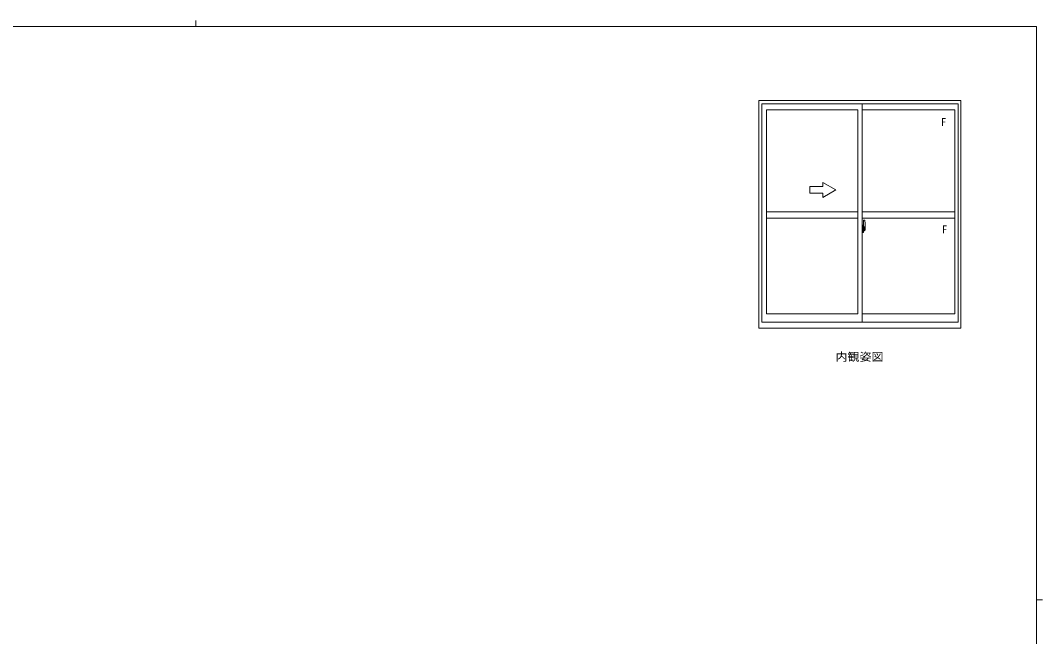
# Model space of a CAD drawing. Units: millimetres on the paper. Extents: x -420 to 373, y -297 to 267.
# Drawn here: x -113 to 355.1, y -14.9 to 267.2 of the extents above; entities that cross this region are included whole.
import ezdxf
from ezdxf.enums import TextEntityAlignment as Align

# ---------------------------------------------------------------- set-up
doc = ezdxf.new("R2010")
doc.units = ezdxf.units.MM
doc.linetypes.add('CHAIN2', pattern=[12, 9, -1, 1, -1])
doc.layers.add('0-1_YKK_ZWAK', color=7, linetype='Continuous', lineweight=9)
doc.layers.add('0-5_YKK_A1', color=4, linetype='Continuous', lineweight=9)
doc.layers.add('0-2_USER1', color=3, linetype='Continuous')
doc.styles.add('ＭＳ ゴシック', font='')
doc.styles.get('ＭＳ ゴシック').set_extended_font_data('MS Gothic')

msp = doc.modelspace()

# ---------------------------------------------------------------- linework, layer by layer
at = {"layer": '0-1_YKK_ZWAK'}
for p, q in [((-32.686, 267.2), (-32.686, 264.4)), ((352.3, 264.4), (-417.7, 264.4)), ((352.3, 264.4), (352.3, -260.6)), ((352.3, 1.9), (355.1, 1.9))]:
    msp.add_line(p, q, dxfattribs=at)
at = {"layer": '0-5_YKK_A1'}
for p, q in [((225.221, 126.343), (225.221, 230.593)), ((225.221, 230.593), (317.721, 230.593)), ((317.721, 230.593), (317.721, 126.343)), ((226.471, 129.093), (226.471, 229.093)), ((226.471, 229.093), (316.471, 229.093)), ((228.721, 132.793), (228.721, 226.243)), ((228.721, 226.243), (270.471, 226.243)), ((270.471, 132.793), (270.471, 226.243)), ((272.471, 129.093), (272.471, 229.093)), ((272.471, 226.243), (314.921, 226.243)), ((314.921, 226.243), (314.921, 132.793)), ((316.471, 229.093), (316.471, 129.093)), ((260.471, 189.593), (254.471, 193.057)), ((254.471, 191.093), (254.471, 193.057)), ((260.471, 189.593), (254.471, 186.129)), ((254.471, 186.129), (254.471, 188.093)), ((270.471, 179.593), (228.721, 179.593)), ((272.471, 179.593), (314.921, 179.593)), ((270.471, 176.593), (228.721, 176.593)), ((272.471, 176.593), (314.921, 176.593)), ((272.896, 173.503), (272.471, 173.518)), ((272.471, 173.518), (272.471, 170.018)), ((272.896, 173.503), (272.896, 172.518)), ((272.896, 173.473), (272.896, 172.518)), ((272.921, 173.473), (272.896, 173.473)), ((272.921, 173.498), (272.921, 172.543)), ((272.921, 173.498), (272.996, 173.498)), ((273.046, 173.448), (273.046, 172.543)), ((273.171, 175.742), (273.171, 172.483)), ((273.63, 175.752), (273.196, 175.767)), ((273.871, 173.498), (273.871, 171.281)), ((272.471, 171.906), (272.486, 171.906)), ((272.471, 171.581), (272.486, 171.581)), ((272.486, 172.127), (272.486, 171.059)), ((272.486, 172.127), (272.486, 172.122)), ((272.501, 172.142), (272.961, 172.126)), ((272.961, 171.06), (272.501, 171.044)), ((272.521, 171.168), (272.521, 171.111)), ((272.546, 171.193), (272.896, 171.193)), ((272.896, 171.086), (272.546, 171.086)), ((272.606, 172.258), (272.606, 172.188)), ((272.631, 172.283), (272.791, 172.283)), ((272.791, 172.163), (272.631, 172.163)), ((272.816, 172.258), (272.816, 172.188)), ((272.896, 172.518), (273.021, 172.514)), ((272.896, 172.518), (273.021, 172.518)), ((272.896, 171.018), (273.021, 171.022)), ((272.896, 170.063), (272.896, 171.018)), ((272.896, 171.018), (273.021, 171.018)), ((272.921, 170.063), (272.896, 170.063)), ((272.921, 172.543), (273.046, 172.543)), ((272.921, 171.168), (272.921, 171.111)), ((272.921, 170.038), (272.921, 170.993)), ((272.921, 170.993), (273.046, 170.993)), ((272.921, 170.038), (272.996, 170.038)), ((272.986, 172.102), (272.986, 171.085)), ((272.997, 172.102), (272.997, 171.434)), ((273.021, 172.518), (273.021, 172.543)), ((273.021, 171.018), (273.021, 170.993)), ((273.046, 172.176), (273.046, 172.489)), ((273.146, 172.341), (273.046, 172.343)), ((273.046, 171.047), (273.046, 171.36)), ((273.046, 171.193), (273.146, 171.195)), ((273.046, 170.088), (273.046, 170.993)), ((273.076, 171.741), (273.246, 171.741)), ((273.171, 172.523), (273.171, 171.964)), ((273.171, 172.483), (273.186, 172.483)), ((273.171, 171.964), (273.171, 172.316)), ((273.171, 172.025), (273.171, 172.26)), ((273.171, 172.067), (273.246, 172.067)), ((273.171, 171.22), (273.171, 171.741)), ((273.171, 171.741), (273.171, 170.942)), ((273.186, 172.483), (273.186, 172.186)), ((273.186, 172.186), (273.361, 172.186)), ((273.246, 172.358), (273.246, 172.408)), ((273.246, 172.186), (273.246, 171.964)), ((273.246, 171.74), (273.246, 171.741)), ((273.246, 171.74), (273.246, 170.942)), ((273.346, 171.74), (273.246, 171.74)), ((273.246, 171.666), (273.246, 171.74)), ((273.346, 171.666), (273.246, 171.666)), ((273.246, 171.62), (273.246, 171.666)), ((273.346, 171.62), (273.246, 171.62)), ((273.246, 171.427), (273.246, 171.62)), ((273.246, 171.597), (273.246, 171.327)), ((273.346, 171.427), (273.246, 171.427)), ((273.246, 171.372), (273.246, 171.427)), ((273.346, 171.372), (273.246, 171.372)), ((273.246, 171.368), (273.246, 171.372)), ((273.246, 171.368), (273.246, 171.237)), ((273.246, 171.327), (273.258, 171.327)), ((273.246, 171.237), (273.246, 171.225)), ((273.246, 171.225), (273.246, 171.173)), ((273.283, 172.635), (273.671, 172.635)), ((273.646, 172.563), (273.283, 172.563)), ((273.446, 170.905), (273.283, 170.905)), ((273.283, 170.83), (273.471, 170.83)), ((273.581, 171.132), (273.292, 171.132)), ((273.346, 171.741), (273.346, 171.939)), ((273.346, 171.854), (273.361, 171.854)), ((273.346, 171.74), (273.346, 171.741)), ((273.346, 171.666), (273.346, 171.74)), ((273.346, 171.62), (273.346, 171.666)), ((273.346, 171.427), (273.346, 171.62)), ((273.346, 171.372), (273.346, 171.427)), ((273.346, 171.368), (273.346, 171.372)), ((273.581, 171.278), (273.346, 171.278)), ((273.361, 172.186), (273.361, 171.368)), ((273.361, 171.403), (273.401, 171.403)), ((273.401, 171.403), (273.401, 171.368)), ((273.401, 171.396), (273.616, 171.396)), ((273.471, 170.88), (273.471, 170.83)), ((273.581, 171.327), (273.616, 171.327)), ((273.581, 171.148), (273.581, 171.278)), ((273.581, 171.132), (273.581, 171.148)), ((273.616, 171.396), (273.616, 171.224)), ((273.822, 171.231), (273.616, 171.224)), ((273.646, 171.583), (273.646, 172.563)), ((273.67, 171.526), (273.671, 171.573)), ((273.67, 171.536), (273.671, 171.573)), ((273.671, 171.576), (273.671, 172.635)), ((273.671, 171.573), (273.671, 171.576)), ((270.471, 132.793), (228.721, 132.793)), ((314.921, 132.793), (272.471, 132.793)), ((316.471, 129.093), (226.471, 129.093)), ((317.721, 126.343), (225.221, 126.343))]:
    msp.add_line(p, q, dxfattribs=at)
at = {"layer": '0-5_YKK_A1', "linetype": 'CHAIN2'}
msp.add_line((274.043, 171.593), (272.306, 171.593), dxfattribs=at)
at = {"layer": '0-5_YKK_A1'}
for points in [[(254.471, 191.093), (248.471, 191.093), (248.471, 188.093), (254.471, 188.093)], [(272.896, 171.018), (272.896, 170.033), (272.471, 170.018)], [(272.486, 172.127), (272.488, 172.135), (272.493, 172.14), (272.501, 172.142)], [(272.501, 171.044), (272.493, 171.046), (272.488, 171.051), (272.486, 171.059)], [(272.984, 172.11), (272.985, 172.106), (272.986, 172.102)], [(272.986, 171.085), (272.985, 171.08), (272.984, 171.076)], [(272.997, 172.102), (272.998, 172.102), (273.006, 172.104), (273.016, 172.109), (273.028, 172.122), (273.041, 172.148), (273.046, 172.176)], [(273.046, 171.36), (273.045, 171.369), (273.038, 171.397), (273.031, 171.41), (273.022, 171.422), (273.013, 171.429), (273.003, 171.433), (272.997, 171.434)], [(273.246, 171.964), (273.076, 171.964), (273.076, 171.766)], [(273.246, 171.766), (273.076, 171.766), (273.076, 171.741)], [(273.246, 172.525), (273.246, 172.186), (273.246, 171.964)], [(273.246, 171.964), (273.316, 171.956), (273.346, 171.939)], [(273.246, 171.766), (273.296, 171.762), (273.332, 171.753), (273.346, 171.741)], [(273.581, 171.278), (273.581, 171.368), (273.346, 171.368), (273.246, 171.368)], [(273.249, 171.157), (273.246, 171.165), (273.246, 171.173)], [(273.249, 171.157), (273.252, 171.151), (273.256, 171.146), (273.267, 171.138), (273.282, 171.133), (273.3, 171.133), (273.311, 171.135), (273.322, 171.138), (273.345, 171.148), (273.346, 171.148)], [(273.471, 170.83), (273.492, 170.86), (273.503, 170.877)]]:
    msp.add_lwpolyline(points, dxfattribs=at)
for centre, radius, start, end in [((272.996, 173.448), 0.05, 0, 90), ((273.196, 175.742), 0.025, 88, 180), ((273.628, 175.702), 0.05, 9.79346, 88), ((260.621, 173.457), 13.25, 0.17856, 9.79346), ((272.546, 171.168), 0.025, 90, 180), ((272.546, 171.111), 0.025, 180, 270), ((272.631, 172.258), 0.025, 90, 180), ((272.631, 172.188), 0.025, 180, 270), ((272.791, 172.258), 0.025, 0, 90), ((272.791, 172.188), 0.025, 270, 0), ((272.896, 171.168), 0.025, 0, 90), ((272.896, 171.111), 0.025, 270, 0), ((272.96, 171.086), 0.0256, 269.33273, 337.56177), ((272.961, 172.101), 0.0254, 22.09753, 91.00793), ((272.996, 170.088), 0.05, 270, 0), ((273.021, 172.489), 0.025, 0, 88), ((273.021, 171.047), 0.025, 271.99998, 0), ((273.146, 172.316), 0.025, 0, 88.99998), ((273.146, 171.22), 0.025, 270.99997, 0), ((273.283, 172.523), 0.113, 90, 180), ((273.283, 170.942), 0.113, 180, 270), ((273.283, 172.525), 0.0375, 90, 180), ((273.283, 170.942), 0.0375, 180, 270), ((273.341, 171.373), 0.095, 183.2594, 273.08768), ((272.76, 171.456), 0.88, 321.17381, 347.94702), ((273.446, 170.88), 0.025, 0, 90), ((272.722, 171.437), 0.933, 323.36708, 346.8425), ((272.363, 171.515), 1.307, 330.76877, 347.14854), ((272.76, 171.456), 0.88, 347.94702, 350.0179), ((272.174, 171.543), 1.472, 350.6691, 1.57924), ((272.722, 171.437), 0.933, 346.8425, 351.37085), ((272.363, 171.515), 1.307, 347.14854, 0.46379), ((272.194, 171.574), 1.476, 349.18681, 0.08105), ((273.646, 172.588), 0.025, 270, 0), ((273.821, 171.281), 0.05, 272, 0)]:
    msp.add_arc(centre, radius, start, end, dxfattribs=at)

# ---------------------------------------------------------------- texts
at = {"layer": '0-2_USER1', "style": 'ＭＳ ゴシック', "width": 1.1}
msp.add_text('内観姿図', height=3.666, dxfattribs=at).set_placement((260.258, 110.221), align=Align.BOTTOM_LEFT)
at = {"layer": '0-5_YKK_A1', "color": 3, "style": 'ＭＳ ゴシック'}
for p in [(308.543, 217.771), (308.983, 168.615)]:
    msp.add_text('F', height=3.666, dxfattribs=at).set_placement(p, align=Align.BOTTOM_LEFT)

doc.saveas('drawing.dxf')
